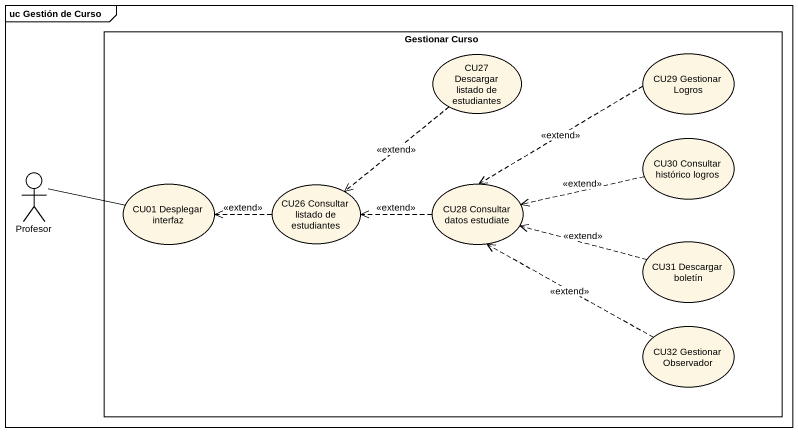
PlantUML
@startuml
mainframe uc Gestión de Curso
rectangle "Gestionar Curso" as Gestionar_Curso {
  usecase "CU27 Descargar listado de estudiantes" as CU27_Descargar_listado_de
  usecase "CU29 Gestionar Logros" as CU29_Gestionar_Logros
  usecase "CU30 Consultar histórico logros" as CU30_Consultar_histórico
  usecase "CU01 Desplegar interfaz" as CU01_Desplegar_interfaz
  usecase "CU26 Consultar listado de estudiantes" as CU26_Consultar_listado_de
  usecase "CU28 Consultar datos estudiate" as CU28_Consultar_datos
  usecase "CU31 Descargar boletín" as CU31_Descargar_boletín
  usecase "CU32 Gestionar Observador" as CU32_Gestionar_Observador
}
actor Profesor
CU27_Descargar_listado_de ..> CU26_Consultar_listado_de : <<extend>>
CU29_Gestionar_Logros ..> CU28_Consultar_datos : <<extend>>
CU30_Consultar_histórico .left.> CU28_Consultar_datos : <<extend>>
Profesor -right- CU01_Desplegar_interfaz
CU26_Consultar_listado_de .left.> CU01_Desplegar_interfaz : <<extend>>
CU28_Consultar_datos .left.> CU26_Consultar_listado_de : <<extend>>
CU31_Descargar_boletín .left.> CU28_Consultar_datos : <<extend>>
CU32_Gestionar_Observador .up.> CU28_Consultar_datos : <<extend>>
@enduml
